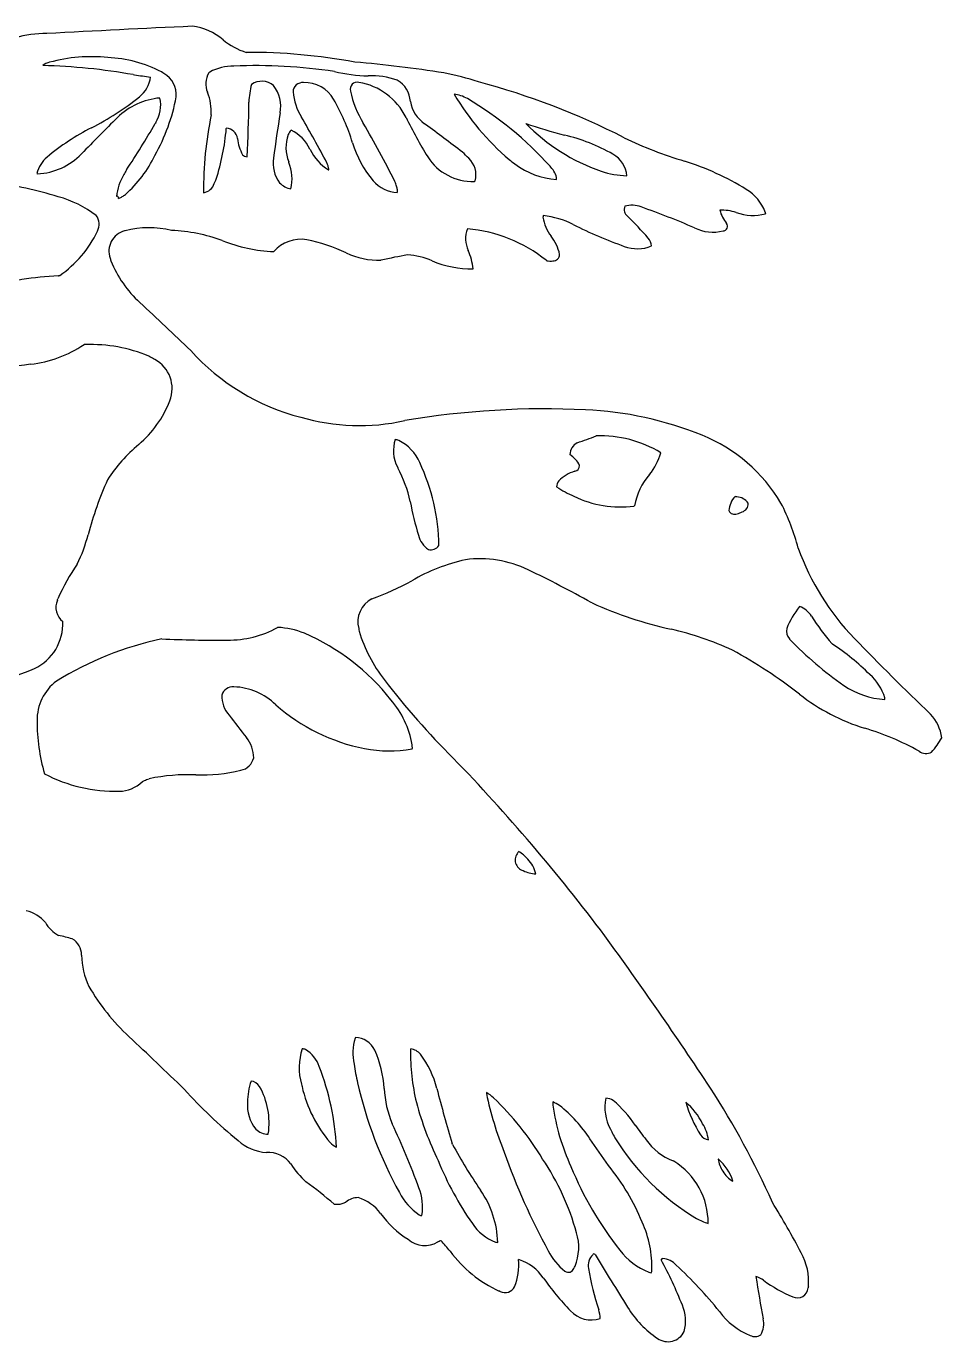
# Model space of a CAD drawing. Extents: x 0.1 to 11.9, y 0.1 to 8.6.
# Drawn here: x 5.93 to 11.89, y 0.06 to 8.61 of the extents above; entities that cross this region are included whole.
import ezdxf

# ---------------------------------------------------------------- set-up
doc = ezdxf.new("R2010")
doc.units = 0
doc.linetypes.add('0', pattern=[0])
doc.layers.add('1', color=7, linetype='0')

msp = doc.modelspace()

# ---------------------------------------------------------------- linework, layer by layer
at = {"layer": '1'}
for p, q in [((6.822741, 8.311469), (6.815076, 8.316369)), ((6.830161, 8.306499), (6.822741, 8.311469)), ((7.124475, 8.312835), (7.121361, 8.309789)), ((7.127976, 8.315775), (7.124475, 8.312835)), ((6.63045, 8.298659), (6.637451, 8.297644)), ((6.77633, 7.98737), (6.773181, 7.980929)), ((8.531091, 7.974699), (8.525315, 7.979599)), ((7.235811, 7.947504), (7.23616, 7.949989)), ((7.779571, 7.81496), (7.781531, 7.811739)), ((8.771923, 7.794763), (8.771923, 7.794763)), ((7.642791, 7.727949), (7.641742, 7.731904)), ((7.892481, 7.719794), (7.890241, 7.725184)), ((7.89451, 7.714544), (7.892481, 7.719794)), ((7.896331, 7.70947), (7.89451, 7.714544)), ((7.897941, 7.704604), (7.896331, 7.70947)), ((7.899342, 7.699949), (7.897941, 7.704604)), ((9.113128, 7.7187), (9.113128, 7.7187)), ((9.346381, 7.697219), (9.342111, 7.70261)), ((6.002061, 7.656549), (6.00738, 7.653679)), ((6.569394, 7.648712), (6.569394, 7.648712)), ((7.167946, 7.613359), (7.169907, 7.618154)), ((7.900531, 7.695469), (7.899342, 7.699949)), ((7.901475, 7.691199), (7.900531, 7.695469)), ((7.900705, 7.67944), (7.90291, 7.679649)), ((7.90221, 7.68714), (7.901475, 7.691199)), ((7.902666, 7.68329), (7.90221, 7.68714)), ((7.90291, 7.679649), (7.902666, 7.68329)), ((9.67409, 7.670356), (9.67409, 7.670356)), ((7.157656, 7.590819), (7.159791, 7.595089)), ((7.159791, 7.595089), (7.161891, 7.599499)), ((7.161891, 7.599499), (7.163956, 7.604014)), ((7.163956, 7.604014), (7.165986, 7.608634)), ((7.165986, 7.608634), (7.167946, 7.613359)), ((8.335615, 7.595299), (8.3325, 7.603104)), ((8.33845, 7.587774), (8.335615, 7.595299)), ((8.341005, 7.580599), (8.33845, 7.587774)), ((8.34321, 7.573739), (8.341005, 7.580599)), ((8.345066, 7.567229), (8.34321, 7.573739)), ((8.346605, 7.561034), (8.345066, 7.567229)), ((8.347795, 7.555224), (8.346605, 7.561034)), ((8.348601, 7.549764), (8.347795, 7.555224)), ((8.347971, 7.531949), (8.348741, 7.5358)), ((8.34902, 7.544724), (8.348601, 7.549764)), ((8.348741, 7.5358), (8.349091, 7.540034)), ((8.349091, 7.540034), (8.34902, 7.544724)), ((8.84896, 7.604294), (8.85498, 7.608144)), ((6.533781, 7.493659), (6.538716, 7.495584)), ((6.538716, 7.495584), (6.543686, 7.497789)), ((6.543686, 7.497789), (6.548691, 7.500169)), ((6.548691, 7.500169), (6.553696, 7.502795)), ((6.553696, 7.502795), (6.558736, 7.505629)), ((6.558736, 7.505629), (6.563775, 7.508675)), ((6.563775, 7.508675), (6.568815, 7.51193)), ((6.568815, 7.51193), (6.573891, 7.515394)), ((6.573891, 7.515394), (6.578966, 7.519034)), ((9.296156, 7.373505), (9.295945, 7.371264)), ((9.296506, 7.375674), (9.296156, 7.373505)), ((9.296961, 7.377844), (9.296506, 7.375674)), ((9.297485, 7.379944), (9.296961, 7.377844)), ((9.298151, 7.38201), (9.297485, 7.379944)), ((10.74092, 7.4042), (10.741935, 7.3993)), ((10.741935, 7.3993), (10.742776, 7.394364)), ((6.578161, 7.283484), (6.573787, 7.281944)), ((6.480161, 7.104704), (6.481667, 7.099034)), ((6.481667, 7.099034), (6.483311, 7.093259)), ((6.483311, 7.093259), (6.485095, 7.087379)), ((8.244056, 7.091719), (8.24213, 7.091509)), ((9.31999, 7.088289), (9.317121, 7.090914)), ((6.143111, 6.988994), (6.145947, 6.99022)), ((6.145947, 6.99022), (6.148886, 6.991619)), ((6.148886, 6.991619), (6.151931, 6.993159)), ((6.31937, 6.542534), (6.310131, 6.542394)), ((6.739266, 6.463679), (6.731251, 6.46774)), ((6.747141, 6.459549), (6.739266, 6.463679)), ((6.754841, 6.455244), (6.747141, 6.459549)), ((6.762366, 6.450835), (6.754841, 6.455244)), ((6.769716, 6.446319), (6.762366, 6.450835)), ((8.349336, 5.746879), (8.3507, 5.743624)), ((8.3507, 5.743624), (8.352031, 5.740369)), ((9.497433, 5.556309), (9.497433, 5.556309)), ((9.887866, 5.492324), (9.891016, 5.494529)), ((10.551326, 5.553399), (10.545236, 5.554625)), ((10.557135, 5.552104), (10.551326, 5.553399)), ((10.631406, 5.509964), (10.630706, 5.511889)), ((10.591392, 5.454432), (10.591392, 5.454432)), ((8.486232, 5.302888), (8.486232, 5.302888)), ((6.136951, 4.880209), (6.138421, 4.885004)), ((6.138421, 4.885004), (6.13996, 4.889799)), ((9.615671, 4.861869), (9.610002, 4.864704)), ((8.096916, 4.695864), (8.098491, 4.686939)), ((8.098491, 4.686939), (8.100381, 4.677909)), ((10.899788, 4.62792), (10.899788, 4.62792)), ((10.899788, 4.62792), (10.900661, 4.626739)), ((10.900661, 4.626739), (10.902515, 4.624289)), ((11.178596, 4.595029), (11.176109, 4.597269)), ((11.520266, 4.241249), (11.519881, 4.24447)), ((11.520512, 4.238099), (11.520266, 4.241249)), ((11.520652, 4.235019), (11.520512, 4.238099)), ((8.445586, 3.930274), (8.444781, 3.939934)), ((8.135218, 3.914479), (8.135218, 3.914479)), ((8.444956, 3.912214), (8.446075, 3.920719)), ((8.446075, 3.920719), (8.445586, 3.930274)), ((6.689601, 3.699694), (6.695901, 3.703334)), ((6.695901, 3.703334), (6.702621, 3.706729)), ((6.702621, 3.706729), (6.709725, 3.709914)), ((6.709725, 3.709914), (6.717181, 3.712924)), ((6.717181, 3.712924), (6.72502, 3.715724)), ((6.72502, 3.715724), (6.733176, 3.718349)), ((9.134316, 3.240816), (9.132776, 3.238415)), ((9.135961, 3.243238), (9.134316, 3.240816)), ((9.137641, 3.245685), (9.135961, 3.243238)), ((9.196711, 3.194952), (9.196711, 3.194952)), ((8.075775, 2.035658), (8.073326, 2.031038)), ((8.436136, 1.961402), (8.433861, 1.958185)), ((7.728538, 1.715734), (7.728538, 1.715734)), ((8.089378, 1.74145), (8.089378, 1.74145)), ((8.927746, 1.67759), (8.927746, 1.674122)), ((8.927746, 1.674122), (8.927957, 1.670163)), ((7.373712, 1.614961), (7.373712, 1.614961)), ((8.47247, 1.612131), (8.47247, 1.612131)), ((9.35989, 1.615854), (9.359856, 1.608896)), ((9.359856, 1.608896), (9.36003, 1.60164)), ((9.36003, 1.60164), (9.36038, 1.594087)), ((9.894998, 1.465275), (9.894998, 1.465275)), ((10.3348, 1.474234), (10.3348, 1.474234)), ((7.508181, 1.407005), (7.508846, 1.409186)), ((9.601731, 1.375383), (9.601731, 1.375383)), ((9.734671, 1.439811), (9.73901, 1.430448)), ((9.73901, 1.430448), (9.74356, 1.421036)), ((9.74356, 1.421036), (9.748321, 1.411576)), ((9.748321, 1.411576), (9.753256, 1.402077)), ((9.753256, 1.402077), (9.758401, 1.39254)), ((9.758401, 1.39254), (9.763755, 1.382964)), ((8.707211, 1.339966), (8.70553, 1.3441)), ((9.043506, 1.28995), (9.043506, 1.28995)), ((10.14774, 1.229821), (10.14347, 1.232103)), ((10.436911, 1.243566), (10.435512, 1.244504)), ((10.465443, 1.164864), (10.465443, 1.164864)), ((10.531831, 1.099737), (10.531166, 1.101378)), ((8.615056, 0.706641), (8.612431, 0.705444)), ((8.617716, 0.707873), (8.615056, 0.706641)), ((8.62041, 0.709133), (8.617716, 0.707873)), ((8.623105, 0.710428), (8.62041, 0.709133)), ((8.625835, 0.711755), (8.623105, 0.710428)), ((8.628601, 0.713113), (8.625835, 0.711755)), ((8.631401, 0.714506), (8.628601, 0.713113)), ((9.142261, 0.590067), (9.137641, 0.591033)), ((9.49611, 0.533489), (9.500555, 0.540577)), ((9.500555, 0.540577), (9.504686, 0.54793)), ((10.002526, 0.508163), (10.00333, 0.51356)), ((10.00333, 0.51356), (10.004031, 0.51902)), ((9.983836, 0.508814), (9.991641, 0.506739)), ((9.991641, 0.506739), (9.999376, 0.505069)), ((9.999376, 0.505069), (10.002526, 0.508163)), ((9.015001, 0.384669), (9.011886, 0.385702)), ((9.018081, 0.38371), (9.015001, 0.384669)), ((11.022216, 0.410016), (11.021306, 0.405883)), ((11.023055, 0.414192), (11.022216, 0.410016))]:
    msp.add_line(p, q, dxfattribs=at)
for centre, radius, start, end in [((6.053251, 7.909975), 0.655677, 88.762903, 106.924458), ((10.479813, -69.593018), 78.282968, 92.536696, 93.231177), ((6.970074, 8.242376), 0.373582, 49.143157, 83.082923), ((7.511285, 8.895415), 0.474723, -128.701248, -107.979324), ((6.356739, 7.389351), 1.026422, 83.972699, 105.312603), ((6.431147, 7.582866), 0.827906, 62.371633, 87.690077), ((7.373199, 4.542437), 3.901446, 79.677239, 90.124058), ((6.122339, 8.249904), 0.134523, 105.815504, 126.914737), ((5.956906, 4.531288), 3.827107, 79.863549, 88.732823), ((6.75313, 8.168879), 0.157713, -5.424696, 60.762768), ((7.243456, 8.238943), 0.141161, 149.875574, -157.031958), ((7.284152, 8.024575), 0.330436, 89.7947, 118.205381), ((7.418745, 4.818155), 3.539369, 81.545766, 92.160152), ((8.19499, 9.435565), 1.145449, -102.90863, -91.796744), ((7.333408, -0.044152), 8.457227, 81.033259, 84.987714), ((8.301852, 6.490957), 1.852078, 71.912799, 79.116094), ((7.641974, 15.279959), 7.054204, -98.186779, -97.327497), ((6.557349, 8.302647), 0.18593, -52.666702, -5.952706), ((7.964738, 8.095878), 0.582686, 166.169448, 177.594516), ((7.4664, 8.136427), 0.119583, 50.07543, 124.338303), ((7.366957, 8.091166), 0.223166, -10.716149, 37.861357), ((7.731447, 8.185981), 0.061222, 83.336176, 179.201167), ((7.748898, 8.034863), 0.212178, 29.151254, 92.795015), ((8.086397, 8.205148), 0.044937, 74.757783, -163.099845), ((8.02882, 7.83515), 0.419138, 26.2262, 80.470411), ((8.184472, 7.810331), 0.481019, 70.093756, 93.026448), ((8.264354, 8.115806), 0.169086, 2.852077, 60.252552), ((7.633364, 3.591629), 4.822945, 62.992, 75.058754), ((5.581743, 9.497025), 1.728027, -63.280256, -50.96243), ((6.842299, 7.69934), 0.449138, 94.858235, 134.508654), ((5.693367, 8.38249), 1.238043, -29.443906, -10.636805), ((6.590775, 8.102057), 0.218138, -31.719337, 11.853167), ((6.785663, 8.054922), 0.352268, -2.962123, 21.470451), ((8.043159, 8.219222), 0.374332, -175.03647, -148.417367), ((6.728822, 7.446053), 1.389975, 17.161552, 29.865782), ((8.700923, 8.332517), 0.672352, -167.944006, -148.614931), ((10.201181, 9.056669), 1.726988, -149.194657, -130.655126), ((8.690136, 7.952023), 0.221953, 59.160813, 82.826903), ((7.65491, 6.187961), 2.267335, 41.915234, 59.551403), ((-1.711593, 8.212223), 9.094622, -2.8181, -0.578909), ((16.519285, 6.575678), 9.053845, 170.630379, 172.506622), ((8.652373, 8.162128), 0.222398, -170.185536, -124.841621), ((21.318975, -6.863242), 20.983077, 134.823612, 135.731143), ((1.12408, 11.268684), 6.536182, -33.315382, -30.19924), ((9.458388, 7.554451), 2.370503, 168.261502, -179.420585), ((1.126532, 4.153252), 7.648951, 27.838656, 30.393878), ((2.74051, 4.817642), 6.247332, 26.478644, 30.435749), ((11.470144, 9.53461), 3.418944, -153.711213, -148.795979), ((0.511851, -3.009659), 13.600158, 52.601781, 53.868315), ((10.279481, 11.140982), 3.343853, -109.129224, -104.615265), ((10.097445, 8.878842), 1.280495, -135.527472, -109.306262), ((7.056923, 6.587581), 1.534047, 117.074206, 130.052245), ((5.69517, 8.084525), 1.546723, -17.549066, -5.082381), ((7.234439, 7.876156), 0.073854, 4.962562, 88.664793), ((7.604607, 7.919349), 0.298866, -172.926286, -151.750981), ((7.875389, 7.824668), 0.251389, 160.550605, -158.345667), ((7.732296, 7.86778), 0.102345, 137.279305, 156.632105), ((7.54734, 7.704795), 0.257035, 25.378487, 64.719694), ((9.169591, 6.769578), 1.166517, 60.117885, 76.811621), ((10.961942, 10.240515), 2.612944, -115.828552, -106.563689), ((8.0681, 7.950052), 0.318201, -154.235563, -121.739953), ((8.76173, 8.075648), 0.738196, -162.704986, -140.684494), ((8.479452, 7.457506), 0.44641, 41.731472, 49.068001), ((6.213518, 7.594947), 0.220247, 130.737748, 163.758001), ((5.98683, 8.079371), 0.426188, -87.236194, -43.966848), ((6.051176, 8.117896), 0.798247, -48.609554, -25.526874), ((7.369709, 7.802698), 0.037686, -138.83985, -86.467212), ((7.753296, 7.722415), 0.213261, 170.829244, -143.283112), ((7.370104, 7.61995), 0.293295, -12.630218, 21.606256), ((8.837692, 7.951269), 0.347158, -147.21738, -88.140028), ((8.713092, 7.646482), 0.146977, -15.120209, 47.390151), ((9.602221, 8.409843), 0.846694, -128.422269, -125.285484), ((9.409865, 8.101356), 0.484229, -127.792509, -92.95337), ((9.6697, 7.629143), 0.17215, 4.045838, 61.905629), ((9.692069, 6.058703), 1.757531, 58.174482, 72.62055), ((6.826761, 7.484123), 0.305496, 147.400636, 175.877525), ((7.299869, 7.261347), 0.826829, 149.683985, 152.063371), ((9.261485, 7.606972), 0.123903, 4.999167, 46.749833), ((9.857036, 8.227349), 0.586268, -108.182846, -91.526179), ((5.295571, 4.722389), 2.907817, 73.070613, 81.644575), ((7.074135, 7.616859), 0.087486, -80.877084, -17.316095), ((7.677826, 7.686035), 0.131983, -136.338553, -99.386226), ((8.362309, 7.762574), 0.23107, -137.992254, -93.557399), ((10.479618, 7.312727), 0.27685, 19.293259, 59.800851), ((5.966822, 6.837099), 0.68979, 52.253438, 75.261793), ((6.526749, 7.498768), 0.008692, -35.997331, 122.678754), ((9.875216, 7.284609), 0.16453, 68.637256, 106.64588), ((6.316483, 7.325591), 0.092273, -29.371091, 38.105557), ((9.546902, 7.406184), 0.253374, -172.078349, -141.457713), ((9.231572, 6.800606), 0.585203, 63.439624, 83.467285), ((9.880287, 7.421789), 0.056066, 158.602442, -128.330883), ((7.94822, 5.442667), 2.710074, 41.414732, 45.565788), ((7.767128, 1.360348), 6.452609, 67.059679, 70.367154), ((10.452327, 7.076141), 0.341548, 72.819369, 90.983294), ((10.676249, 7.479255), 0.237901, -164.989461, -141.455708), ((10.659925, 7.67811), 0.295594, -111.161652, -73.722606), ((5.753403, 7.581176), 0.710344, -55.87257, -25.056744), ((6.606843, 7.151134), 0.134922, 104.181759, -159.87181), ((6.733009, 6.68055), 0.622501, 76.381451, 104.40364), ((6.833915, 6.204949), 1.081564, 69.666815, 87.580114), ((8.970111, 7.231666), 0.177728, 158.9306, -154.295136), ((8.725347, 6.352833), 0.946024, 51.278292, 85.214752), ((10.786077, 9.882526), 2.866572, -116.808154, -109.591852), ((10.40175, 7.537619), 0.263663, -116.969277, -75.551745), ((10.465899, 7.312678), 0.030427, -86.916941, 37.058458), ((7.596337, 8.206833), 1.060679, -111.375864, -92.781723), ((7.72102, 6.996185), 0.232162, 80.569346, 139.356516), ((7.502771, 6.035618), 1.216887, 65.022049, 77.841848), ((9.108123, 7.063356), 0.303475, 12.585921, 37.54972), ((9.893669, 7.169088), 0.109344, 8.067876, 37.329444), ((8.229096, 7.591715), 0.500376, -115.126794, -88.507379), ((8.848204, 4.54326), 2.619091, 99.512945, 103.336566), ((8.375912, 6.61502), 0.512832, 67.235362, 85.58997), ((8.415749, 6.986893), 0.428404, 6.619727, 23.042911), ((9.362408, 7.129972), 0.041901, -92.581627, -0.667701), ((9.910254, 7.404045), 0.237977, -111.027263, -67.341806), ((7.171342, 7.363935), 0.739877, -158.050701, -132.270685), ((8.8306, 7.696955), 0.660763, -112.818212, -89.072454), ((9.340649, 7.179412), 0.093435, -102.77365, -77.720602), ((6.21531, 5.055676), 1.934665, 92.138674, 106.235911), ((-4.688727, -5.503079), 16.759321, 45.758741, 47.314388), ((5.857152, 7.236523), 0.828858, -82.672776, -56.872081), ((6.355379, 5.569357), 0.973843, 67.296185, 92.11905), ((8.08554, 7.482455), 1.458883, -137.850133, -104.52632), ((6.668667, 6.256949), 0.214643, -21.950577, 61.915314), ((8.512172, -12.385127), 18.971623, 97.722474, 99.640637), ((6.206681, 6.433361), 0.70914, -49.670322, -21.217644), ((9.308985, 0.677732), 5.44711, 87.236903, 99.64072), ((9.470778, 3.832138), 2.288592, 67.92733, 87.475816), ((8.101997, 7.389652), 1.373734, -106.161863, -77.609675), ((8.546425, 5.852325), 0.223524, 161.018542, -151.852504), ((8.309557, 5.791751), 0.135695, 69.39277, 79.169155), ((8.230575, 5.661004), 0.287234, 23.409986, 63.816511), ((8.766861, 8.174355), 2.391627, -71.668282, -68.538858), ((9.668538, 5.186782), 0.762233, 58.843563, 92.003817), ((9.938414, 4.977935), 1.051047, 30.46565, 68.079479), ((7.292536, 5.134951), 0.98351, 129.599854, 147.489342), ((9.384995, 5.686076), 0.165015, 25.036177, 58.552938), ((9.559852, 5.825239), 0.088781, 117.344839, 178.957339), ((9.673753, 5.953186), 0.405534, -39.023839, -16.343754), ((7.578905, 5.330357), 0.875119, 12.588991, 27.938406), ((7.293931, 5.212948), 1.325369, 0.959592, 25.097868), ((9.496796, 5.755631), 0.037711, -80.951441, 0.421647), ((8.58399, 4.713198), 2.32403, 155.862879, 165.21523), ((9.464709, 5.610339), 0.080319, 145.791326, 174.645334), ((9.567901, 5.492002), 0.235583, 106.060406, 136.052821), ((10.333356, 5.406949), 0.450927, 139.826391, 168.800616), ((9.782819, 6.212999), 0.716022, -123.776694, -113.488908), ((10.069252, 5.804775), 1.660676, -170.164329, -162.409081), ((9.799432, 6.175899), 0.689271, -115.985424, -82.628571), ((10.646903, 5.456788), 0.141097, 136.100065, 177.593028), ((10.551414, 5.454232), 0.098039, 36.022701, 86.654581), ((10.575163, 5.508308), 0.056267, -73.23648, 1.686569), ((9.638305, 4.879758), 1.361175, 14.415437, 27.62154), ((10.541823, 5.47755), 0.038838, -157.542684, -63.478047), ((10.53053, 5.572579), 0.132902, -77.557035, -62.745423), ((5.394964, 5.548282), 0.972536, -26.484784, -14.409626), ((8.636142, 5.338401), 0.154059, -166.672421, -123.671866), ((8.567744, 5.269738), 0.061933, -105.949271, -33.957155), ((9.05581, 3.956068), 1.216083, 102.535014, 120.296235), ((8.885763, 4.427233), 0.722061, 64.27226, 97.471143), ((12.488544, 5.765296), 1.626537, -160.360846, -135.822045), ((7.38573, 4.341774), 1.360982, 145.401513, 156.254873), ((6.11166, -1.379323), 7.157253, 60.73939, 64.444376), ((7.400441, 6.952857), 2.208058, -69.22767, -61.845), ((6.244334, 4.833528), 0.117091, 156.504249, -127.749206), ((8.25781, 4.739176), 0.166621, 116.470526, -164.933298), ((10.720423, 7.323732), 2.698378, -114.167976, -102.650479), ((11.386089, 4.498086), 0.541451, 141.046614, 158.599415), ((10.913365, 4.695006), 0.1525, 31.776475, 70.198789), ((5.849314, 4.728055), 0.323593, -64.802294, 2.282815), ((12.265711, 5.550606), 1.447786, -147.62202, -138.815981), ((7.281075, 2.478057), 2.200152, 102.21687, 121.530201), ((7.190029, 12.948662), 8.328703, -92.577402, -89.638583), ((7.247381, 5.290019), 0.669911, -90.411865, -61.256283), ((7.552692, 4.203278), 0.49966, 67.443232, 88.068108), ((7.170188, 3.33697), 1.446574, 38.193465, 66.6143), ((8.993927, 4.941653), 0.931657, -163.555248, -141.662203), ((9.688012, 2.740466), 1.99973, 65.160616, 77.246398), ((10.957513, 4.679315), 0.077289, 167.79567, -138.319987), ((12.537711, 6.190639), 2.264358, -136.231898, -124.565252), ((23.965446, 16.829792), 17.56837, -136.027203, -133.745772), ((8.891824, 1.580083), 3.395372, 52.359168, 61.190492), ((10.297055, 3.265378), 1.595332, 45.159245, 56.456161), ((5.256804, 6.127215), 1.842835, -82.235887, -66.654185), ((11.206502, 4.15034), 0.327211, 16.718662, 48.810861), ((6.321479, 4.100435), 0.316946, 127.051052, -178.995627), ((7.278771, 4.2429), 0.073881, 84.684005, 165.154832), ((7.270046, 3.907216), 0.409544, 45.408458, 87.821251), ((12.216181, 7.384239), 4.974906, -142.616632, -134.774699), ((11.548435, 4.755885), 0.521606, -124.493845, -93.053305), ((7.398166, 4.256486), 0.190885, 178.396054, -139.315336), ((8.385257, 5.151229), 1.261773, -130.993598, -101.429667), ((7.843894, 3.834346), 0.610094, 9.966294, 40.604322), ((11.776566, 5.302768), 1.314237, -128.112396, -107.185824), ((34.881359, 25.544476), 34.954188, -142.223313, -141.92016), ((11.623288, 3.952722), 0.268601, 6.912533, 43.654475), ((7.260283, 4.093533), 1.255702, 179.938574, -164.173619), ((10.904105, 2.403452), 1.713572, 60.701595, 73.588569), ((7.206014, 3.854825), 0.207843, -0.099573, 39.193372), ((11.464614, 4.217887), 0.484884, -42.181086, -28.698016), ((7.310438, 3.877814), 0.106022, -79.158069, -12.722965), ((8.296489, 4.78899), 0.889257, -100.448683, -80.3891), ((-0.15008, -4.708289), 12.321951, 36.942563, 44.008961), ((11.787424, 3.95581), 0.073253, -127.672351, -60.112635), ((7.075073, 4.843033), 1.099404, -91.923814, -76.57197), ((6.515195, 4.630526), 0.99389, -117.76593, -88.668187), ((6.534142, 3.860609), 0.223743, -88.936255, -45.987858), ((6.992676, 2.471241), 1.27382, 87.953477, 101.754432), ((9.18818, 3.190701), 0.073117, 139.265058, -106.51922), ((9.016829, 3.045264), 0.234016, 39.76548, 58.918803), ((9.06265, 3.060029), 0.190202, 11.948214, 45.183738), ((9.261346, 3.314491), 0.215455, -115.854155, -93.35667), ((5.887345, 2.64138), 0.222442, 39.619975, 77.7398), ((6.253241, 2.895614), 0.224678, -149.986734, -119.004151), ((5.865719, 1.397165), 1.33142, 73.946583, 77.92239), ((6.174632, 2.573677), 0.118825, -1.100141, 60.079841), ((-11.868768, -12.992026), 26.669965, 33.443704, 36.035038), ((6.826588, 2.59052), 0.533496, -177.94572, -155.334088), ((7.582896, 3.090311), 1.436072, -149.797203, -133.037962), ((-10.357784, -16.124376), 24.85218, 45.820538, 46.963928), ((8.399033, 1.93477), 0.339635, 163.53406, -167.611376), ((8.070113, 1.890081), 0.145686, 25.378548, 87.772691), ((8.090954, 1.838506), 0.381313, 161.170951, -163.735452), ((7.729839, 1.902162), 0.059412, 68.253325, 89.79996), ((7.645166, 1.781569), 0.205618, 18.25609, 58.744968), ((7.544929, 1.659024), 0.719404, 3.591178, 24.077613), ((9.856374, 1.941715), 1.422608, 179.336631, -166.604239), ((8.421809, 1.861191), 0.10123, 40.468311, 81.863607), ((8.015908, 1.559529), 0.606762, 13.788234, 37.261059), ((6.267429, 1.236338), 1.687013, 2.890823, 21.184633), ((9.507471, 2.063561), 1.454215, -172.029044, -167.202752), ((7.817212, 1.610764), 0.44352, 161.475937, 179.457723), ((7.389957, 1.67996), 0.072024, 30.404509, 84.651679), ((7.035142, 1.480511), 0.479044, -8.562711, 29.501144), ((8.819602, 1.9725), 1.12087, -167.594824, -166.757241), ((8.541952, 1.898799), 0.83376, -167.316445, -139.120634), ((10.751147, 2.34948), 2.730332, -167.132647, -151.028117), ((9.399817, 3.907382), 3.289687, -137.823347, -129.392695), ((8.929481, 1.734949), 0.667274, -177.348889, -156.970443), ((19.951466, 4.67238), 11.728108, -165.339699, -163.513662), ((8.756921, 1.396726), 0.328734, 48.580237, 58.69154), ((11.158954, 2.140513), 2.280039, -168.094941, -158.096305), ((7.612189, 0.224676), 1.966708, 31.241292, 46.160871), ((9.986574, 1.578735), 0.287672, 167.592316, -151.123316), ((9.701957, 1.551458), 0.089163, 55.12424, 87.644856), ((5.775234, -1.273428), 5.489267, 24.038827, 32.875808), ((7.61529, 1.593218), 0.242555, 174.856914, -140.601201), ((10.544955, 2.174526), 2.147436, -164.817659, -154.051546), ((9.292251, 1.4305), 0.19731, 55.469149, 69.951957), ((10.751371, 1.789071), 1.404591, -172.02047, -155.04187), ((8.824534, 0.868259), 0.928014, 33.124629, 51.353204), ((9.322048, 1.09744), 0.680862, 32.70057, 50.738403), ((9.938658, 1.276578), 0.442715, 26.517098, 49.756137), ((11.016489, 1.847577), 0.825409, -163.598013, -147.322147), ((3.454053, -0.791144), 5.363116, 20.167316, 24.982326), ((11.974177, 2.97311), 2.568376, -144.05011, -141.395279), ((10.11012, 1.334444), 0.264617, 7.668414, 31.888828), ((7.506816, 1.519738), 0.112741, -134.455768, -89.306429), ((-5.922232, -9.547235), 18.981492, 34.493827, 35.130115), ((11.116003, 2.219412), 1.590038, -148.260653, -121.087772), ((10.277081, 1.583884), 0.3763, -145.470855, -110.797405), ((10.379375, 1.436728), 0.067339, -148.881179, -95.970013), ((7.514009, 1.588643), 0.301271, -132.088012, -93.360078), ((7.503798, 1.095859), 0.192175, 37.428392, 92.220766), ((8.026877, 1.459266), 0.156729, -137.375313, -118.41577), ((11.536227, 2.870352), 3.216429, -151.588367, -145.368697), ((13.142762, 2.734483), 4.346329, -160.588109, -151.300273), ((8.094356, 1.481776), 0.514028, -148.429331, -131.543104), ((10.565351, 2.028398), 2.106514, -157.87101, -145.158187), ((7.927481, 0.325319), 1.646762, 15.473296, 33.93789), ((8.616483, 0.295058), 1.430188, 22.126385, 39.372634), ((9.903832, 0.832071), 0.46658, -0.726384, 58.482606), ((10.642762, 1.27695), 0.209775, -171.102142, -147.702355), ((10.255844, 1.021203), 0.286758, 16.235783, 50.844581), ((11.522299, 2.026127), 2.206316, -157.909502, -141.480067), ((10.625253, 1.261368), 0.186688, -148.873617, -120.027685), ((6.043532, -1.254447), 2.907471, 49.34011, 53.976598), ((8.714445, 1.206429), 0.395066, -152.981813, -124.656097), ((8.177268, 0.931309), 0.335843, -9.194734, 22.136481), ((8.376179, 0.684641), 0.625872, 1.603827, 34.871673), ((7.953715, 1.077785), 0.12763, -97.097619, -62.34665), ((8.096054, 0.860616), 0.133217, 91.240036, 128.595475), ((8.009714, 0.719394), 0.286818, 36.617243, 73.083654), ((6.103162, -1.934796), 5.508795, 27.795681, 31.733452), ((8.747881, 1.251769), 0.623342, -144.5766, -121.917614), ((8.50301, 0.898081), 0.02124, -128.48875, -74.192285), ((10.478009, 1.188838), 0.378317, -118.932785, -106.52949), ((9.09459, 0.993251), 0.308161, -146.890441, -110.622023), ((9.317369, 0.545853), 0.687187, -2.237862, 24.76737), ((8.527578, 0.851554), 0.168962, -130.2888, -59.854512), ((7.16326, -0.626631), 1.988489, 39.772205, 42.411471), ((9.013679, 0.819661), 0.118102, -103.526334, -95.769903), ((9.204557, 0.670186), 0.324074, -22.163262, 16.948429), ((9.351361, 1.131583), 0.819501, -143.617673, -114.471883), ((9.685273, 0.827816), 0.398163, -153.038426, -128.210112), ((9.686069, 0.553052), 0.095694, 133.597012, -167.50913), ((9.627965, 0.61834), 0.008847, 30.528622, 153.014424), ((27.195965, 11.235834), 20.51835, -148.852408, -147.730005), ((10.150922, 0.922446), 0.446104, -142.691943, -111.996133), ((10.639318, 0.447547), 0.385184, -4.967781, 28.962186), ((8.754035, 0.556343), 0.385171, -21.838197, 5.167185), ((9.043003, 0.298492), 0.308006, 34.287197, 71.200468), ((9.460681, 0.545401), 0.037378, -125.471695, -18.583139), ((11.174455, 0.777844), 1.60075, -171.178365, -161.27405), ((7.618633, -0.736294), 2.781848, 21.736038, 28.441606), ((10.076137, 0.584733), 0.012052, 91.196981, 161.304386), ((10.064062, 0.461268), 0.136029, 43.40093, 85.013969), ((8.224648, -1.532712), 2.84855, 38.826497, 47.122498), ((10.86484, 1.584781), 1.922204, -144.626349, -136.33036), ((10.627668, 0.306747), 0.181198, 55.413722, 72.870888), ((22.441605, 2.373457), 11.912032, -170.853396, -169.511622), ((11.268273, 1.187692), 0.908108, -126.310689, -112.4597), ((9.049564, 0.446982), 0.070672, -116.454488, -28.680873), ((10.951488, 0.411711), 0.070061, -115.481692, -4.771786), ((9.609359, 0.382155), 0.183686, -137.263157, -71.199771), ((9.413579, 0.190693), 0.255581, 3.943278, 16.653088), ((10.40391, 0.619692), 0.652001, -148.692354, -123.78918), ((9.966956, 0.191758), 0.256917, -15.738276, 23.428855), ((10.809978, 0.518366), 0.452085, -144.092307, -111.505046), ((10.597415, 0.172183), 0.135237, -31.282796, 14.06057), ((10.108796, 0.174111), 0.117587, -125.026556, -26.267471), ((10.675471, 0.151328), 0.062008, -120.23106, -52.765677)]:
    msp.add_arc(centre, radius, start, end, dxfattribs=at)

doc.saveas('drawing.dxf')
